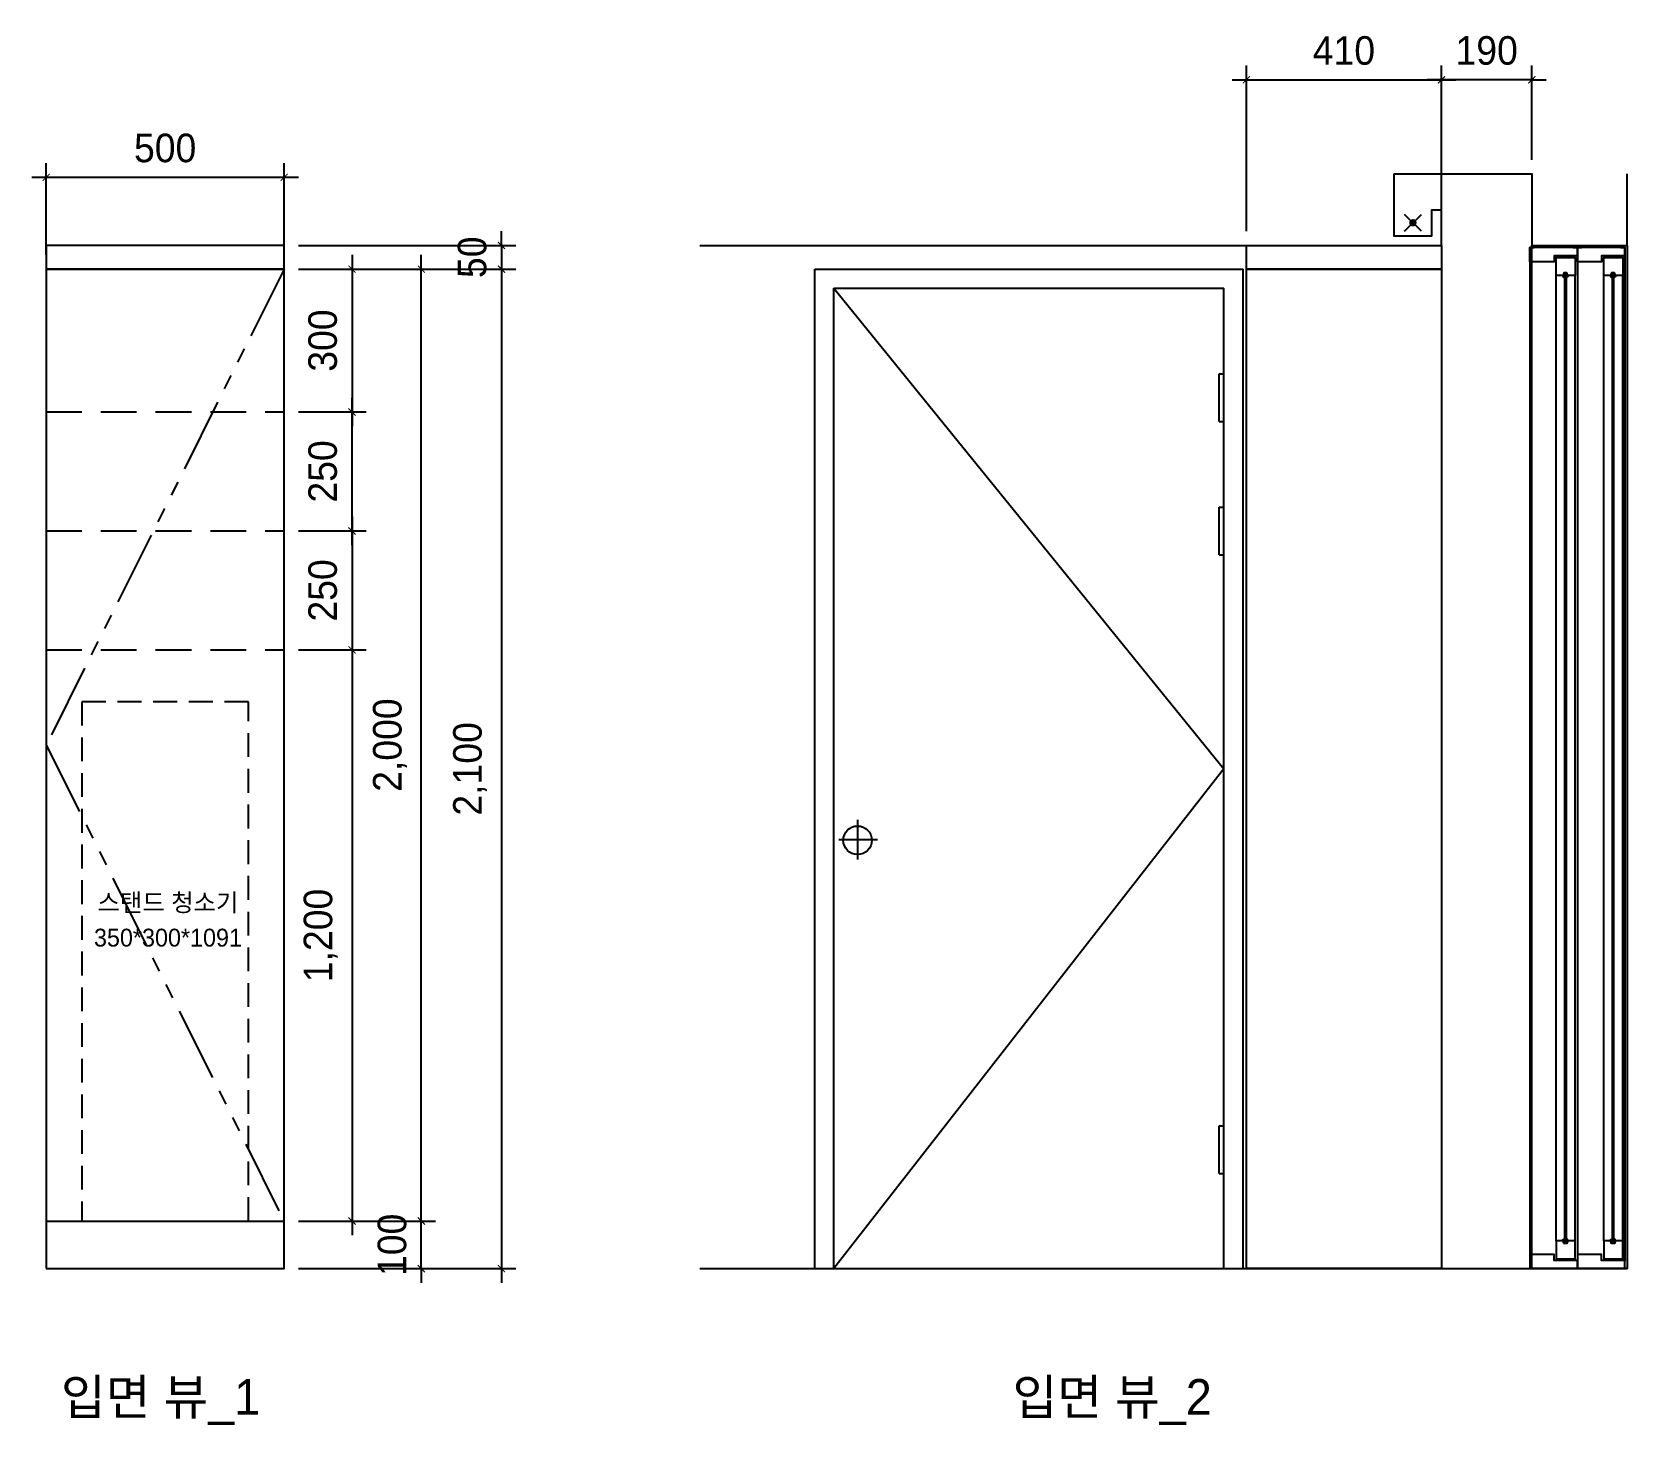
# Model space of a CAD drawing. Header units: inches. Extents: x 4138 to 127072, y -26315 to 43858.
# Drawn here: x 123720 to 127072, y 28284 to 31211 of the extents above; entities that cross this region are included whole.
import ezdxf
from ezdxf.enums import TextEntityAlignment as Align

# ---------------------------------------------------------------- set-up
doc = ezdxf.new("R2010")
doc.units = ezdxf.units.IN
doc.header["$LTSCALE"] = 50
doc.header["$MEASUREMENT"] = 0
for name, pattern in [('DASHEDX2', [1.5, 1, -0.5]), ('HID', [2.3, 1.5, -0.8]), ('PHANTOM2', [1.25, 0.625, -0.125, 0.125, -0.125, 0.125, -0.125])]:
    doc.linetypes.add(name, pattern=pattern)
for name, color, linetype in [('02-WAL', 2, 'Continuous'), ('04-WIN', 4, 'Continuous'), ('06-FUR', 6, 'Continuous'), ('06-LIGHT', 4, 'Continuous'), ('설비', 7, 'Continuous')]:
    doc.layers.add(name, color=color, linetype=linetype)
doc.styles.add('HY 울릉도 L', font='')
doc.styles.add('코레일둥고', font='Korail_Round_Gothic_Medium.ttf')
doc.styles.get('HY 울릉도 L').set_extended_font_data('HY울릉도L')
doc.dimstyles.new('30', dxfattribs={"dimscale": 30, "dimtxt": 2, "dimasz": 1, "dimexe": 1, "dimexo": 1, "dimgap": 1, "dimtad": 1, "dimdec": 0, "dimrnd": 0.05, "dimdsep": 46, "dimlunit": 6, "dimtxsty": 'HY 울릉도 L', "dimblk": 'ARCHTICK', "dimcen": 2.5, "dimdle": 1, "dimclrd": 133, "dimclre": 133, "dimclrt": 30, "dimadec": 0, "dimazin": 0, "dimtfac": 1, "dimtdec": 0, "dimtix": 1, "dimtmove": 2, "dimatfit": 3, "dimldrblk": 'ARCHTICK', "dimfxl": 1, "dimlwd": -1, "dimlwe": -1, "dimarcsym": 0})

# ---------------------------------------------------------------- blocks, each defined once
blk = doc.blocks.new('_ARCHTICK')
at = {"color": 0, "linetype": 'ByBlock', "const_width": 0.075}
blk.add_lwpolyline([(-0.25, -0.25), (0.25, 0.25)], dxfattribs=at)
blk = doc.blocks.new('*D646')
at = {"layer": '06-FUR', "color": 133, "transparency": 16777216}
for p, q in [((123719.9, 30905.7), (124279.9, 30905.7)), ((123749.9, 30742.7), (123749.9, 30935.7)), ((124249.9, 30742.7), (124249.9, 30935.7))]:
    blk.add_line(p, q, dxfattribs=at)
at = {"layer": 'Defpoints', "color": 0, "transparency": 16777216}
for p in [(124249.9, 30905.7), (123749.9, 30712.7), (124249.9, 30712.7)]:
    blk.add_point(p, dxfattribs=at)
at = {"layer": '06-FUR', "color": 133, "transparency": 16777216, "xscale": 30, "yscale": 30, "zscale": 30, "rotation": 180}
blk.add_blockref('_ARCHTICK', (123749.9, 30905.7), dxfattribs=at)
at = {"layer": '06-FUR', "color": 133, "transparency": 16777216, "xscale": 30, "yscale": 30, "zscale": 30}
blk.add_blockref('_ARCHTICK', (124249.9, 30905.7), dxfattribs=at)
at = {"layer": '06-FUR', "color": 30, "transparency": 16777216, "insert": (123999.9, 30967), "char_height": 60, "attachment_point": 5, "style": 'HY 울릉도 L'}
blk.add_mtext('500', dxfattribs=at)
blk = doc.blocks.new('*D647')
at = {"layer": '06-FUR', "color": 133, "transparency": 16777216}
for p, q in [((124706.5, 30742.7), (124706.5, 28582.7)), ((124279.9, 30712.7), (124736.5, 30712.7)), ((124279.9, 28612.7), (124736.5, 28612.7))]:
    blk.add_line(p, q, dxfattribs=at)
at = {"layer": 'Defpoints', "color": 0, "transparency": 16777216}
for p in [(124249.9, 30712.7), (124249.9, 28612.7), (124706.5, 28612.7)]:
    blk.add_point(p, dxfattribs=at)
at = {"layer": '06-FUR', "color": 133, "transparency": 16777216, "xscale": 30, "yscale": 30, "zscale": 30}
for p, rotation in [((124706.5, 30712.7), 90), ((124706.5, 28612.7), 270)]:
    blk.add_blockref('_ARCHTICK', p, dxfattribs=dict(at, rotation=rotation))
at = {"layer": '06-FUR', "color": 30, "transparency": 16777216, "insert": (124640.6, 29662.7), "char_height": 60, "attachment_point": 5, "rotation": 90, "style": 'HY 울릉도 L'}
blk.add_mtext('2,100', dxfattribs=at)
blk = doc.blocks.new('*D648')
at = {"layer": '06-FUR', "color": 133, "transparency": 16777216}
for p, q in [((124538.1, 28712.7), (124538.1, 28742.7)), ((124279.9, 28712.7), (124568.1, 28712.7)), ((124538.1, 28612.7), (124538.1, 28712.7)), ((124279.9, 28612.7), (124568.1, 28612.7)), ((124538.1, 28612.7), (124538.1, 28582.7))]:
    blk.add_line(p, q, dxfattribs=at)
at = {"layer": 'Defpoints', "color": 0, "transparency": 16777216}
for p in [(124249.9, 28712.7), (124538.1, 28712.7), (124249.9, 28612.7)]:
    blk.add_point(p, dxfattribs=at)
at = {"layer": '06-FUR', "color": 133, "transparency": 16777216, "xscale": 30, "yscale": 30, "zscale": 30}
for p, rotation in [((124538.1, 28712.7), 270), ((124538.1, 28612.7), 90)]:
    blk.add_blockref('_ARCHTICK', p, dxfattribs=dict(at, rotation=rotation))
at = {"layer": '06-FUR', "color": 30, "transparency": 16777216, "insert": (124476.9, 28662.7), "char_height": 60, "attachment_point": 5, "rotation": 90, "style": 'HY 울릉도 L'}
blk.add_mtext('100', dxfattribs=at)
blk = doc.blocks.new('*D649')
at = {"layer": '06-FUR', "color": 133, "transparency": 16777216}
for p, q in [((124538.1, 28682.7), (124538.1, 30742.7)), ((124279.9, 30712.7), (124568.1, 30712.7)), ((124279.9, 28712.7), (124568.1, 28712.7))]:
    blk.add_line(p, q, dxfattribs=at)
at = {"layer": 'Defpoints', "color": 0, "transparency": 16777216}
for p in [(124249.9, 30712.7), (124538.1, 30712.7), (124249.9, 28712.7)]:
    blk.add_point(p, dxfattribs=at)
at = {"layer": '06-FUR', "color": 133, "transparency": 16777216, "xscale": 30, "yscale": 30, "zscale": 30}
for p, rotation in [((124538.1, 30712.7), 90), ((124538.1, 28712.7), 270)]:
    blk.add_blockref('_ARCHTICK', p, dxfattribs=dict(at, rotation=rotation))
at = {"layer": '06-FUR', "color": 30, "transparency": 16777216, "insert": (124472.2, 29712.7), "char_height": 60, "attachment_point": 5, "rotation": 90, "style": 'HY 울릉도 L'}
blk.add_mtext('2,000', dxfattribs=at)
blk = doc.blocks.new('*D650')
at = {"layer": '06-FUR', "color": 133, "transparency": 16777216}
for p, q in [((124392.5, 29942.7), (124392.5, 28682.7)), ((124279.9, 29912.7), (124422.5, 29912.7)), ((124279.9, 28712.7), (124422.5, 28712.7))]:
    blk.add_line(p, q, dxfattribs=at)
at = {"layer": 'Defpoints', "color": 0, "transparency": 16777216}
for p in [(124249.9, 29912.7), (124249.9, 28712.7), (124392.5, 28712.7)]:
    blk.add_point(p, dxfattribs=at)
at = {"layer": '06-FUR', "color": 133, "transparency": 16777216, "xscale": 30, "yscale": 30, "zscale": 30}
for p, rotation in [((124392.5, 29912.7), 90), ((124392.5, 28712.7), 270)]:
    blk.add_blockref('_ARCHTICK', p, dxfattribs=dict(at, rotation=rotation))
at = {"layer": '06-FUR', "color": 30, "transparency": 16777216, "insert": (124326.6, 29312.7), "char_height": 60, "attachment_point": 5, "rotation": 90, "style": 'HY 울릉도 L'}
blk.add_mtext('1,200', dxfattribs=at)
blk = doc.blocks.new('*D651')
at = {"layer": '06-FUR', "color": 133, "transparency": 16777216}
for p, q in [((124392.5, 30742.7), (124392.5, 30382.7)), ((124279.9, 30712.7), (124422.5, 30712.7)), ((124279.9, 30412.7), (124422.5, 30412.7))]:
    blk.add_line(p, q, dxfattribs=at)
at = {"layer": 'Defpoints', "color": 0, "transparency": 16777216}
for p in [(124249.9, 30712.7), (124249.9, 30412.7), (124392.5, 30412.7)]:
    blk.add_point(p, dxfattribs=at)
at = {"layer": '06-FUR', "color": 133, "transparency": 16777216, "xscale": 30, "yscale": 30, "zscale": 30}
for p, rotation in [((124392.5, 30712.7), 90), ((124392.5, 30412.7), 270)]:
    blk.add_blockref('_ARCHTICK', p, dxfattribs=dict(at, rotation=rotation))
at = {"layer": '06-FUR', "color": 30, "transparency": 16777216, "insert": (124331.2, 30562.7), "char_height": 60, "attachment_point": 5, "rotation": 90, "style": 'HY 울릉도 L'}
blk.add_mtext('300', dxfattribs=at)
blk = doc.blocks.new('*D652')
at = {"layer": '06-FUR', "color": 133, "transparency": 16777216}
for p, q in [((124392.5, 30192.7), (124392.5, 29882.7)), ((124279.9, 30162.7), (124422.5, 30162.7)), ((124279.9, 29912.7), (124422.5, 29912.7))]:
    blk.add_line(p, q, dxfattribs=at)
at = {"layer": 'Defpoints', "color": 0, "transparency": 16777216}
for p in [(124249.9, 30162.7), (124249.9, 29912.7), (124392.5, 29912.7)]:
    blk.add_point(p, dxfattribs=at)
at = {"layer": '06-FUR', "color": 133, "transparency": 16777216, "xscale": 30, "yscale": 30, "zscale": 30}
for p, rotation in [((124392.5, 30162.7), 90), ((124392.5, 29912.7), 270)]:
    blk.add_blockref('_ARCHTICK', p, dxfattribs=dict(at, rotation=rotation))
at = {"layer": '06-FUR', "color": 30, "transparency": 16777216, "insert": (124331.2, 30037.7), "char_height": 60, "attachment_point": 5, "rotation": 90, "style": 'HY 울릉도 L'}
blk.add_mtext('250', dxfattribs=at)
blk = doc.blocks.new('*D653')
at = {"layer": '06-FUR', "color": 133, "transparency": 16777216}
for p, q in [((124392.5, 30132.7), (124392.5, 30442.7)), ((124279.9, 30412.7), (124422.5, 30412.7)), ((124279.9, 30162.7), (124422.5, 30162.7))]:
    blk.add_line(p, q, dxfattribs=at)
at = {"layer": 'Defpoints', "color": 0, "transparency": 16777216}
for p in [(124249.9, 30412.7), (124392.5, 30412.7), (124249.9, 30162.7)]:
    blk.add_point(p, dxfattribs=at)
at = {"layer": '06-FUR', "color": 133, "transparency": 16777216, "xscale": 30, "yscale": 30, "zscale": 30}
for p, rotation in [((124392.5, 30412.7), 90), ((124392.5, 30162.7), 270)]:
    blk.add_blockref('_ARCHTICK', p, dxfattribs=dict(at, rotation=rotation))
at = {"layer": '06-FUR', "color": 30, "transparency": 16777216, "insert": (124331.2, 30287.7), "char_height": 60, "attachment_point": 5, "rotation": 90, "style": 'HY 울릉도 L'}
blk.add_mtext('250', dxfattribs=at)
blk = doc.blocks.new('*D654')
at = {"layer": '06-FUR', "color": 133, "transparency": 16777216}
for p, q in [((124706.5, 30762.7), (124706.5, 30792.7)), ((124279.9, 30762.7), (124736.5, 30762.7)), ((124706.5, 30762.7), (124706.5, 30712.7)), ((124279.9, 30712.7), (124736.5, 30712.7)), ((124706.5, 30712.7), (124706.5, 30682.7))]:
    blk.add_line(p, q, dxfattribs=at)
at = {"layer": 'Defpoints', "color": 0, "transparency": 16777216}
for p in [(124249.9, 30762.7), (124249.9, 30712.7), (124706.5, 30712.7)]:
    blk.add_point(p, dxfattribs=at)
at = {"layer": '06-FUR', "color": 133, "transparency": 16777216, "xscale": 30, "yscale": 30, "zscale": 30}
for p, rotation in [((124706.5, 30762.7), 270), ((124706.5, 30712.7), 90)]:
    blk.add_blockref('_ARCHTICK', p, dxfattribs=dict(at, rotation=rotation))
at = {"layer": '06-FUR', "color": 30, "transparency": 16777216, "insert": (124645.2, 30737.7), "char_height": 60, "attachment_point": 5, "rotation": 90, "style": 'HY 울릉도 L'}
blk.add_mtext('50', dxfattribs=at)
blk = doc.blocks.new('*D656')
at = {"layer": '06-FUR', "color": 133, "transparency": 16777216}
for p, q in [((126681.7, 30942.7), (126681.7, 31140.6)), ((126871.7, 30942.7), (126871.7, 31140.6)), ((126681.7, 31110.6), (126651.7, 31110.6)), ((126871.7, 31110.6), (126681.7, 31110.6)), ((126871.7, 31110.6), (126901.7, 31110.6))]:
    blk.add_line(p, q, dxfattribs=at)
at = {"layer": 'Defpoints', "color": 0, "transparency": 16777216}
for p in [(126681.7, 31110.6), (126681.7, 30912.7), (126871.7, 30912.7)]:
    blk.add_point(p, dxfattribs=at)
at = {"layer": '06-FUR', "color": 133, "transparency": 16777216, "xscale": 30, "yscale": 30, "zscale": 30}
blk.add_blockref('_ARCHTICK', (126681.7, 31110.6), dxfattribs=at)
at = {"layer": '06-FUR', "color": 133, "transparency": 16777216, "xscale": 30, "yscale": 30, "zscale": 30, "rotation": 180}
blk.add_blockref('_ARCHTICK', (126871.7, 31110.6), dxfattribs=at)
at = {"layer": '06-FUR', "color": 30, "transparency": 16777216, "insert": (126776.7, 31171.9), "char_height": 60, "attachment_point": 5, "style": 'HY 울릉도 L'}
blk.add_mtext('190', dxfattribs=at)
blk = doc.blocks.new('*D657')
at = {"layer": '06-FUR', "color": 133, "transparency": 16777216}
for p, q in [((126271.7, 30792.7), (126271.7, 31140.6)), ((126681.7, 30792.7), (126681.7, 31140.6)), ((126241.7, 31110.6), (126711.7, 31110.6))]:
    blk.add_line(p, q, dxfattribs=at)
at = {"layer": 'Defpoints', "color": 0, "transparency": 16777216}
for p in [(126681.7, 31110.6), (126271.7, 30762.7), (126681.7, 30762.7)]:
    blk.add_point(p, dxfattribs=at)
at = {"layer": '06-FUR', "color": 133, "transparency": 16777216, "xscale": 30, "yscale": 30, "zscale": 30, "rotation": 180}
blk.add_blockref('_ARCHTICK', (126271.7, 31110.6), dxfattribs=at)
at = {"layer": '06-FUR', "color": 133, "transparency": 16777216, "xscale": 30, "yscale": 30, "zscale": 30}
blk.add_blockref('_ARCHTICK', (126681.7, 31110.6), dxfattribs=at)
at = {"layer": '06-FUR', "color": 30, "transparency": 16777216, "insert": (126476.7, 31171.8), "char_height": 60, "attachment_point": 5, "style": 'HY 울릉도 L'}
blk.add_mtext('410', dxfattribs=at)

msp = doc.modelspace()

# ---------------------------------------------------------------- hatches: boundary and pattern name
at = {"layer": '06-LIGHT'}
h = msp.add_hatch(color=256, dxfattribs=at)
h.dxf.hatch_style = 1
edge = h.paths.add_edge_path()
edge.add_arc((126621.7, 30810.2), 7.81, 315, 675)

# ---------------------------------------------------------------- linework, layer by layer
at = {"color": 1, "linetype": 'Continuous'}
for p, q in [((126604, 30792.5), (126639.4, 30827.9)), ((126639.4, 30792.5), (126604, 30827.9))]:
    msp.add_line(p, q, dxfattribs=at)
at = {"color": 8}
for p, q in [((125364.7, 30712.7), (126264.7, 30712.7)), ((125364.7, 28612.7), (125364.7, 30712.7)), ((126264.7, 28612.7), (126264.7, 30712.7)), ((125404.7, 28612.7), (125404.7, 30672.7)), ((125404.7, 30672.7), (126224.7, 30672.7)), ((125404.7, 30672.7), (126224.7, 29662.7)), ((126224.7, 28612.7), (126224.7, 30672.7)), ((126214.7, 30492.7), (126224.7, 30492.7)), ((126214.7, 30392.7), (126214.7, 30492.7)), ((126214.7, 30392.7), (126224.7, 30392.7)), ((126214.7, 30212.7), (126224.7, 30212.7)), ((126214.7, 30112.7), (126214.7, 30212.7)), ((126214.7, 30112.7), (126224.7, 30112.7)), ((126224.7, 29662.7), (125404.7, 28612.7)), ((125454.7, 29555.4), (125454.7, 29472.4)), ((125496.6, 29513.9), (125415.4, 29513.9)), ((126214.7, 28912.7), (126224.7, 28912.7)), ((126214.7, 28812.7), (126214.7, 28912.7)), ((126214.7, 28812.7), (126224.7, 28812.7)), ((125364.7, 28612.7), (126264.7, 28612.7))]:
    msp.add_line(p, q, dxfattribs=at)
msp.add_circle((125454.7, 29512.7), 30, dxfattribs=at)
at = {"layer": '02-WAL'}
msp.add_line((125123.1, 28612.7), (127071.7, 28612.7), dxfattribs=at)
for points in [[(126581.7, 30912.7), (126581.7, 30782.7), (126661.7, 30782.7), (126661.7, 30837.7), (126681.7, 30837.7)], [(126581.7, 30912.7), (126871.7, 30912.7), (126871.7, 30762.7), (127071.7, 30762.7), (127071.7, 30912.7)], [(125123.1, 30762.7), (126681.7, 30762.7), (126681.7, 30837.7)]]:
    msp.add_lwpolyline(points, dxfattribs=at)
at = {"layer": '04-WIN'}
for p, q in [((126967.2, 30740.8), (126967.2, 28630.1)), ((127067.2, 30740.8), (127067.2, 28630.1)), ((126967.2, 30728.2), (126967.2, 28642.7)), ((126922.5, 28671.4), (126922.5, 30699.5)), ((126962.5, 28671.4), (126962.5, 30699.5)), ((127022.5, 28671.4), (127022.5, 30699.5)), ((127062.5, 28671.4), (127062.5, 30699.5))]:
    msp.add_line(p, q, dxfattribs=at)
for points in [[(126867.2, 30758.2), (126867.2, 28612.7), (127067.2, 28612.7), (127067.2, 30758.2)], [(126871.7, 30762.7), (127071.7, 30762.7), (127071.7, 28612.7), (126871.7, 28612.7)], [(126937.1, 30699.5), (126922.5, 30699.5), (126922.5, 30737.5), (126962.5, 30737.5), (126962.5, 30699.5), (126947.1, 30699.5), (126945.3, 30705), (126938.9, 30705)], [(127037.1, 30699.5), (127022.5, 30699.5), (127022.5, 30737.5), (127062.5, 30737.5), (127062.5, 30699.5), (127047.1, 30699.5), (127045.3, 30705), (127038.9, 30705)], [(126944.1, 28667.9), (126944.1, 30703), (126940.1, 30703), (126940.1, 28667.9)], [(127044.1, 28667.9), (127044.1, 30703), (127040.1, 30703), (127040.1, 28667.9)], [(126937.1, 28671.4), (126922.5, 28671.4), (126922.5, 28633.4), (126962.5, 28633.4), (126962.5, 28671.4), (126947.1, 28671.4), (126945.3, 28665.8), (126938.9, 28665.8)], [(127037.1, 28671.4), (127022.5, 28671.4), (127022.5, 28633.4), (127062.5, 28633.4), (127062.5, 28671.4), (127047.1, 28671.4), (127045.3, 28665.8), (127038.9, 28665.8)]]:
    msp.add_lwpolyline(points, close=True, dxfattribs=at)
for points in [[(126958.2, 30758.2), (126967.2, 30758.2), (126967.2, 30740.8), (126918.2, 30740.8), (126918.2, 30728.2), (126867.2, 30728.2), (126867.2, 30758.2), (126876.2, 30758.2)], [(127058.2, 30758.2), (127067.2, 30758.2), (127067.2, 30740.8), (127018.2, 30740.8), (127018.2, 30728.2), (126967.2, 30728.2), (126967.2, 30758.2), (126976.2, 30758.2)], [(126936.3, 30699.5), (126937.7, 30696.7), (126938.7, 30696.2), (126940.1, 30695.7)], [(126947.9, 30699.5), (126946.5, 30696.7), (126945.5, 30696.2), (126944.1, 30695.7)], [(127036.3, 30699.5), (127037.7, 30696.7), (127038.7, 30696.2), (127040.1, 30695.7)], [(127047.9, 30699.5), (127046.5, 30696.7), (127045.5, 30696.2), (127044.1, 30695.7)], [(126936.3, 28671.4), (126937.7, 28674.1), (126938.7, 28674.7), (126940.1, 28675.2)], [(126947.9, 28671.4), (126946.5, 28674.1), (126945.5, 28674.7), (126944.1, 28675.2)], [(127036.3, 28671.4), (127037.7, 28674.1), (127038.7, 28674.7), (127040.1, 28675.2)], [(127047.9, 28671.4), (127046.5, 28674.1), (127045.5, 28674.7), (127044.1, 28675.2)], [(126958.2, 28612.7), (126967.2, 28612.7), (126967.2, 28630.1), (126918.2, 28630.1), (126918.2, 28642.7), (126867.2, 28642.7), (126867.2, 28612.7), (126876.2, 28612.7)], [(127058.2, 28612.7), (127067.2, 28612.7), (127067.2, 28630.1), (127018.2, 28630.1), (127018.2, 28642.7), (126967.2, 28642.7), (126967.2, 28612.7), (126976.2, 28612.7)]]:
    msp.add_lwpolyline(points, dxfattribs=at)
at = {"layer": '06-FUR', "color": 8, "linetype": 'HID'}
for p, q in [((123749.9, 30412.7), (124249.9, 30412.7)), ((123749.9, 30162.7), (124249.9, 30162.7)), ((123749.9, 29912.7), (124249.9, 29912.7))]:
    msp.add_line(p, q, dxfattribs=at)
at = {"layer": '06-FUR'}
for p, q in [((123749.9, 28712.7), (124249.9, 28712.7)), ((124173.6, 28612.7), (124249.9, 28612.7))]:
    msp.add_line(p, q, dxfattribs=at)
for points in [[(123749.9, 30712.7), (124249.9, 30712.7), (124249.9, 30762.7), (123749.9, 30762.7)], [(126271.7, 30762.7), (126681.7, 30762.7), (126681.7, 30712.7), (126271.7, 30712.7)], [(123749.9, 28612.7), (124249.9, 28612.7), (124249.9, 30712.7), (123749.9, 30712.7)], [(126271.7, 30712.7), (126681.7, 30712.7), (126681.7, 28612.7), (126271.7, 28612.7)]]:
    msp.add_lwpolyline(points, close=True, dxfattribs=at)
at = {"layer": '06-FUR', "color": 7, "linetype": 'DASHEDX2'}
msp.add_lwpolyline([(123824.9, 28712.7), (124174.9, 28712.7), (124174.9, 29803.7), (123824.9, 29803.7)], close=True, dxfattribs=at)
at = {"layer": '06-LIGHT', "color": 1, "linetype": 'PHANTOM2', "ltscale": 5}
msp.add_lwpolyline([(124249.9, 30712.7), (123749.9, 29712.7), (124249.9, 28712.7)], dxfattribs=at)

# ---------------------------------------------------------------- texts
at = {"layer": '설비', "style": '코레일둥고'}
for s, height, p in [('스탠드 청소기', 37.5, (124005.8, 29363.2)), ('350*300*1091', 37.5, (124005.8, 29289.4)), ('입면 뷰_1', 75, (123990.2, 28305.6)), ('입면 뷰_2', 75, (125989.7, 28305.6))]:
    msp.add_text(s, height=height, dxfattribs=at).set_placement(p, align=Align.CENTER)

# ---------------------------------------------------------------- dimensions: what is measured, and where the dimension line sits
at = {"layer": '06-FUR'}
for base, p1, p2, picture, middle in [((126681.7, 31110.6), (126271.7, 30762.7), (126681.7, 30762.7), '*D657', (126476.7, 31171.8)), ((126681.7, 31110.6), (126871.7, 30912.7), (126681.7, 30912.7), '*D656', (126776.7, 31171.9)), ((124249.9, 30905.7), (123749.9, 30712.7), (124249.9, 30712.7), '*D646', (123999.9, 30967))]:
    dim = msp.add_linear_dim(base=base, p1=p1, p2=p2, dimstyle='30', dxfattribs=at)
    dim.commit()
    dim.dimension.update_dxf_attribs({"geometry": picture, "text_midpoint": middle})
for base, p1, p2, picture, middle in [((124706.5, 30712.7), (124249.9, 30762.7), (124249.9, 30712.7), '*D654', (124645.2, 30737.7)), ((124706.5, 28612.7), (124249.9, 30712.7), (124249.9, 28612.7), '*D647', (124640.6, 29662.7)), ((124538.1, 30712.7), (124249.9, 28712.7), (124249.9, 30712.7), '*D649', (124472.2, 29712.7)), ((124392.5, 30412.7), (124249.9, 30712.7), (124249.9, 30412.7), '*D651', (124331.2, 30562.7)), ((124392.5, 30412.7), (124249.9, 30162.7), (124249.9, 30412.7), '*D653', (124331.2, 30287.7)), ((124392.5, 29912.7), (124249.9, 30162.7), (124249.9, 29912.7), '*D652', (124331.2, 30037.7)), ((124392.5, 28712.7), (124249.9, 29912.7), (124249.9, 28712.7), '*D650', (124326.6, 29312.7)), ((124538.1, 28712.7), (124249.9, 28612.7), (124249.9, 28712.7), '*D648', (124476.9, 28662.7))]:
    dim = msp.add_linear_dim(base=base, p1=p1, p2=p2, angle=90, dimstyle='30', dxfattribs=at)
    dim.commit()
    dim.dimension.update_dxf_attribs({"geometry": picture, "text_midpoint": middle})

doc.saveas('drawing.dxf')
